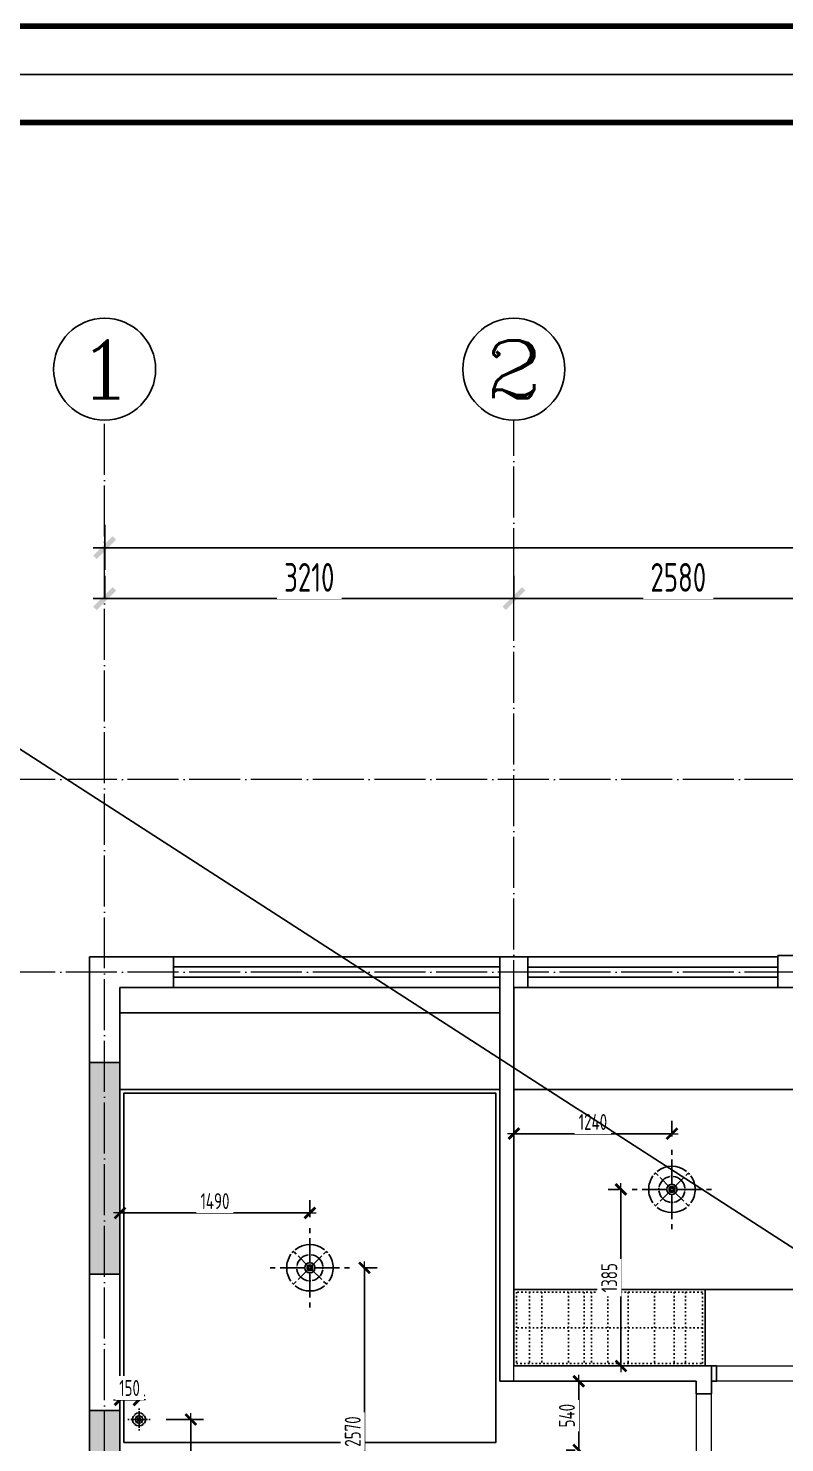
# Model space of a CAD drawing. Header units: inches. Extents: x 600 to 250244, y -404780 to 1000.
# Drawn here: x 98320 to 104254, y -393041 to -381943 of the extents above; entities that cross this region are included whole.
import ezdxf
from ezdxf.enums import TextEntityAlignment as Align

# ---------------------------------------------------------------- set-up
doc = ezdxf.new("R2010")
doc.units = ezdxf.units.IN
doc.header["$MEASUREMENT"] = 0
doc.linetypes.add('ACAD_ISO03W100', pattern=[30, 12, -18])
doc.linetypes.add('DOTE', pattern=[2.42, 2, -0.2, 0.02, -0.2])
for name, color, linetype in [('15开关布置图-YJ', 2, 'Continuous'), ('AXIS', 1, 'Continuous'), ('AXIS_TEXT', 7, 'Continuous'), ('A图框', 7, 'Continuous'), ('D-ARCHI', 250, 'Continuous'), ('EVH 立面填充', 8, 'Continuous'), ('IBS-003-建筑窗框', 3, 'Continuous'), ('IBS-182-原建筑非承重墙', 150, 'Continuous'), ('IBS-200-原建筑承重墙柱', 200, 'Continuous'), ('IBS-63-原建筑窗', 63, 'Continuous'), ('IDS-040-固定高家具', 40, 'Continuous'), ('IRC-2-天花灯具', 2, 'Continuous'), ('IRC-30-天花轮廓线', 30, 'Continuous'), ('外标注', 50, 'Continuous')]:
    doc.layers.add(name, color=color, linetype=linetype)
doc.layers.add('天棚材质标注', color=2, linetype='Continuous', lineweight=5)
doc.layers.add('门', color=65, linetype='Continuous', lineweight=13)
doc.styles.add('_TCH_AXIS', font='COMPLEX', dxfattribs={"bigfont": 'GBCBIG'})
doc.styles.add('COMPLEX', font='COMPLEX')
doc.styles.add('HBA-DIMT', font='ARCHS.SHX', dxfattribs={"width": 0.8})
doc.dimstyles.new('HBA_40', dxfattribs={"dimscale": 50, "dimtxt": 2.5, "dimasz": 0.1, "dimexe": 2, "dimexo": 2.5, "dimgap": 0.6, "dimtad": 1, "dimdec": 0, "dimrnd": 5, "dimzin": 0, "dimtxsty": 'HBA-DIMT', "dimblk": 'HBA_DIMENSION_TICK', "dimblk1": 'HBA_DIMENSION_TICK', "dimblk2": 'HBA_DIMENSION_TICK', "dimcen": 0.125, "dimclrd": 44, "dimclre": 44, "dimclrt": 2, "dimadec": 0, "dimazin": 0, "dimtfac": 1, "dimtdec": 0, "dimtix": 1, "dimtmove": 1, "dimatfit": 3, "dimldrblk": 'HBA_Leader_Dot', "dimfxl": 0, "dimtvp": 1, "dimtfill": 1, "dimtolj": 1, "dimtzin": 0, "dimarcsym": 0})

# ---------------------------------------------------------------- blocks, each defined once
blk = doc.blocks.new('gegeg')
at = {"layer": 'A图框'}
blk.add_lwpolyline([(162587, -39218), (162587, -60008), (133187, -60008), (133187, -39218)], close=True, dxfattribs=at)
at = {"layer": 'A图框', "const_width": 42}
blk.add_lwpolyline([(133537, -40125), (133537, -39568), (162237, -39568), (162237, -57908)], dxfattribs=at)
blk.add_lwpolyline([(133537, -58258), (162237, -58258), (162237, -59658), (133537, -59658)], close=True, dxfattribs=at)
blk = doc.blocks.new('HBA_DIMENSION_TICK')
at = {"color": 0, "linetype": 'ByBlock'}
for p, q in [((-10, 0), (0, 0)), ((0, 0), (10, 0))]:
    blk.add_line(p, q, dxfattribs=at)
at = {"color": 50, "linetype": 'ByBlock'}
blk.add_solid([(-10, -7), (-7, -10), (7, 10), (10, 7)], dxfattribs=at)
blk = doc.blocks.new('*D726')
at = {"layer": 'Defpoints', "color": 0, "transparency": 16777216}
for p in [(102129, -386418), (98919, -386642), (102129, -386642)]:
    blk.add_point(p, dxfattribs=at)
at = {"layer": '外标注', "color": 44, "lineweight": -2, "transparency": 16777216}
for p, q in [((98919, -386418), (98919, -386238)), ((102129, -386418), (102129, -386238)), ((98928, -386418), (102120, -386418))]:
    blk.add_line(p, q, dxfattribs=at)
at = {"layer": '外标注', "color": 44, "lineweight": -2, "transparency": 16777216, "xscale": 9, "yscale": 9, "zscale": 9, "rotation": 180}
blk.add_blockref('HBA_DIMENSION_TICK', (98919, -386418), dxfattribs=at)
at = {"layer": '外标注', "color": 44, "lineweight": -2, "transparency": 16777216, "xscale": 9, "yscale": 9, "zscale": 9}
blk.add_blockref('HBA_DIMENSION_TICK', (102129, -386418), dxfattribs=at)
at = {"layer": '外标注', "color": 2, "transparency": 16777216, "insert": (100524, -386251), "char_height": 225, "attachment_point": 5, "style": 'HBA-DIMT', "bg_fill": 3, "box_fill_scale": 1.25, "bg_fill_color": 256, "bg_fill_true_color": 13158600, "bg_fill_transparency": 0}
blk.add_mtext('\\A1;3210', dxfattribs=at)
blk = doc.blocks.new('HBA_Leader_Dot')
at = {"color": 0, "linetype": 'ByBlock'}
blk.add_line((-5, 0), (-10, 0), dxfattribs=at)
at = {"color": 0, "linetype": 'ByBlock', "const_width": 5}
blk.add_lwpolyline([(-2.5, 0, 1), (2.5, 0, 1)], format="xyb", close=True, dxfattribs=at)
blk = doc.blocks.new('*D727')
at = {"layer": 'Defpoints', "color": 0, "transparency": 16777216}
for p in [(104709, -386418), (102129, -386642), (104709, -386642)]:
    blk.add_point(p, dxfattribs=at)
at = {"layer": '外标注', "color": 44, "lineweight": -2, "transparency": 16777216}
for p, q in [((102129, -386418), (102129, -386238)), ((104709, -386418), (104709, -386238)), ((102138, -386418), (104700, -386418))]:
    blk.add_line(p, q, dxfattribs=at)
at = {"layer": '外标注', "color": 44, "lineweight": -2, "transparency": 16777216, "xscale": 9, "yscale": 9, "zscale": 9, "rotation": 180}
blk.add_blockref('HBA_DIMENSION_TICK', (102129, -386418), dxfattribs=at)
at = {"layer": '外标注', "color": 44, "lineweight": -2, "transparency": 16777216, "xscale": 9, "yscale": 9, "zscale": 9}
blk.add_blockref('HBA_DIMENSION_TICK', (104709, -386418), dxfattribs=at)
at = {"layer": '外标注', "color": 2, "transparency": 16777216, "insert": (103419, -386251), "char_height": 225, "attachment_point": 5, "style": 'HBA-DIMT', "bg_fill": 3, "box_fill_scale": 1.25, "bg_fill_color": 256, "bg_fill_true_color": 13158600, "bg_fill_transparency": 0}
blk.add_mtext('\\A1;2580', dxfattribs=at)
blk = doc.blocks.new('*D730')
at = {"layer": 'Defpoints', "color": 0, "transparency": 16777216}
for p in [(113619, -386018), (98919, -386418), (113619, -386418)]:
    blk.add_point(p, dxfattribs=at)
at = {"layer": '外标注', "color": 44, "lineweight": -2, "transparency": 16777216}
for p, q in [((98919, -386193), (98919, -385838)), ((113619, -386193), (113619, -385838)), ((98928, -386018), (113610, -386018))]:
    blk.add_line(p, q, dxfattribs=at)
at = {"layer": '外标注', "color": 44, "lineweight": -2, "transparency": 16777216, "xscale": 9, "yscale": 9, "zscale": 9, "rotation": 180}
blk.add_blockref('HBA_DIMENSION_TICK', (98919, -386018), dxfattribs=at)
at = {"layer": '外标注', "color": 44, "lineweight": -2, "transparency": 16777216, "xscale": 9, "yscale": 9, "zscale": 9}
blk.add_blockref('HBA_DIMENSION_TICK', (113619, -386018), dxfattribs=at)
at = {"layer": '外标注', "color": 2, "transparency": 16777216, "insert": (106269, -385851), "char_height": 225, "attachment_point": 5, "style": 'HBA-DIMT', "bg_fill": 3, "box_fill_scale": 1.25, "bg_fill_color": 256, "bg_fill_true_color": 13158600, "bg_fill_transparency": 0}
blk.add_mtext('\\A1;14700', dxfattribs=at)
blk = doc.blocks.new('_AXISO')
blk.add_circle((0, 0), 0.5)
at = {"layer": 'AXIS_TEXT', "style": 'COMPLEX', "width": 1.041667}
blk.add_attdef('A', text='', height=0.56, dxfattribs=at).set_placement((-0.25, -0.28), (0.25, -0.28), align=Align.FIT)
blk = doc.blocks.new('A$C677541E1')
at = {"linetype": 'Continuous'}
for p, q in [((611, 1221), (611, 1145)), ((611, 1145), (611, 1221)), ((611, 1069), (611, 689)), ((611, 689), (611, 1069)), ((368, 854), (398, 823)), ((398, 823), (368, 854)), ((428, 793), (580, 642)), ((580, 642), (428, 793)), ((642, 642), (793, 793)), ((793, 793), (642, 642)), ((823, 823), (854, 854)), ((854, 854), (823, 823)), ((0, 611), (76, 611)), ((76, 611), (0, 611)), ((153, 611), (532, 611)), ((532, 611), (153, 611)), ((428, 428), (580, 580)), ((580, 580), (428, 428)), ((611, 532), (611, 153)), ((611, 153), (611, 532)), ((642, 580), (793, 428)), ((793, 428), (642, 580)), ((689, 611), (1069, 611)), ((1069, 611), (689, 611)), ((1221, 611), (1145, 611)), ((1145, 611), (1221, 611)), ((368, 368), (398, 398)), ((398, 398), (368, 368)), ((823, 398), (854, 368)), ((854, 368), (823, 398)), ((611, 76), (611, 0)), ((611, 0), (611, 76))]:
    blk.add_line(p, q, dxfattribs=at)
at = {"linetype": 'Continuous', "extrusion": (0, 0, -1)}
for major_axis, start_param, end_param in [((-358, 0), 0.888621, 2.252972), ((-358, 1), -0.003333, 0.613772), ((349, 78), 4.06277, 4.162216), ((349, 78), 4.06277, 4.162216), ((78.3, 0), 0.000513, 6.283698), ((78.3, 1), 3.385592, 4.494095), ((-78.3, 1), 1.78909, 2.897593), ((-349, 78), 2.120969, 2.220415), ((-349, 78), 2.120969, 2.220415), ((358, 1), -0.613772, 0.003333), ((358, 1), 2.52782, 3.144925), ((-78.3, 1), -1.352502, -0.243999), ((-39.1, 0.4), 3.131185, 9.41437), ((39.1, 0.4), 3.382419, 4.490922), ((-39.1, 0.4), -1.349329, -0.240826), ((-39.1, 0.4), 1.792263, 2.900766), ((39.1, 0.4), 0.240826, 1.349329), ((78.3, 1), 0.243999, 1.352502), ((-358, 1), 3.13826, 3.755365), ((-349, 78), -1.020623, -0.921177), ((-349, 78), -1.020623, -0.921177), ((-358, 0), 4.030214, 5.394564), ((349, 78), 0.921177, 1.020623), ((349, 78), 0.921177, 1.020623)]:
    blk.add_ellipse((611, 611), major_axis=major_axis, ratio=1, start_param=start_param, end_param=end_param, dxfattribs=at)
at = {"linetype": 'Continuous'}
for major_axis, start_param, end_param in [((-144, 140), -0.014456, 0.602649), ((-141, 143), -0.608759, 0.008346), ((-32.1, 30.1), 3.109878, 9.393063), ((-31, 31.2), -1.336602, -0.228099), ((-146, 139), -0.825662, -0.726216), ((-146, 139), -0.825662, -0.726216), ((-143, 142), 4.028499, 5.392849), ((-171, 105), 0.467757, 0.567203), ((-171, 105), 0.467757, 0.567203), ((-143, 142), 0.886906, 2.251257), ((-32.1, 30.1), 0.2, 1.308503), ((-14.8, 16.2), 3.186593, 9.469778), ((-31, 31.2), 1.804991, 2.913494), ((-15.1, 16), 0.25847, 1.366973), ((-16.1, 15), -1.374959, -0.266456), ((-16.1, 15), 1.766633, 2.875136), ((-15.1, 16), 3.400063, 4.508566), ((-141, 143), 2.532833, 3.149938), ((-32.1, 30.1), 3.341592, 4.450095), ((-144, 140), 3.127137, 3.744242), ((-171, 105), 3.609349, 3.708795), ((-171, 105), 3.609349, 3.708795), ((-146, 139), 2.315931, 2.415377), ((-146, 139), 2.315931, 2.415377)]:
    blk.add_ellipse((611, 611), major_axis=major_axis, ratio=1, start_param=start_param, end_param=end_param, dxfattribs=at)
blk = doc.blocks.new('*D776')
at = {"layer": 'Defpoints', "color": 0, "transparency": 16777216}
for p in [(102129, -390616), (102129, -390762), (103369, -390762)]:
    blk.add_point(p, dxfattribs=at)
at = {"layer": '天棚材质标注', "color": 44, "lineweight": -2, "transparency": 16777216}
for p, q in [((102129, -390637), (102129, -390516)), ((103369, -390637), (103369, -390516)), ((103364, -390616), (102134, -390616))]:
    blk.add_line(p, q, dxfattribs=at)
at = {"layer": '天棚材质标注', "color": 44, "lineweight": -2, "transparency": 16777216, "xscale": 5, "yscale": 5, "zscale": 5, "rotation": 180}
blk.add_blockref('HBA_DIMENSION_TICK', (102129, -390616), dxfattribs=at)
at = {"layer": '天棚材质标注', "color": 44, "lineweight": -2, "transparency": 16777216, "xscale": 5, "yscale": 5, "zscale": 5}
blk.add_blockref('HBA_DIMENSION_TICK', (103369, -390616), dxfattribs=at)
at = {"layer": '天棚材质标注', "color": 2, "transparency": 16777216, "insert": (102749, -390524), "char_height": 125, "attachment_point": 5, "style": 'HBA-DIMT', "bg_fill": 3, "box_fill_scale": 1.25, "bg_fill_color": 256, "bg_fill_true_color": 13158600, "bg_fill_transparency": 0}
blk.add_mtext('\\A1;1240', dxfattribs=at)
blk = doc.blocks.new('*D777')
at = {"layer": 'Defpoints', "color": 0, "transparency": 16777216}
for p in [(103077, -391053), (102969, -392438), (103077, -392438)]:
    blk.add_point(p, dxfattribs=at)
at = {"layer": '天棚材质标注', "color": 44, "lineweight": -2, "transparency": 16777216}
for p, q in [((102952, -391053), (102869, -391053)), ((102969, -391058), (102969, -392433)), ((102952, -392438), (102869, -392438))]:
    blk.add_line(p, q, dxfattribs=at)
at = {"layer": '天棚材质标注', "color": 44, "lineweight": -2, "transparency": 16777216, "xscale": 5, "yscale": 5, "zscale": 5}
for p, rotation in [((102969, -391053), 90), ((102969, -392438), 270)]:
    blk.add_blockref('HBA_DIMENSION_TICK', p, dxfattribs=dict(at, rotation=rotation))
at = {"layer": '天棚材质标注', "color": 2, "transparency": 16777216, "insert": (102877, -391746), "char_height": 125, "attachment_point": 5, "rotation": 90, "style": 'HBA-DIMT', "bg_fill": 3, "box_fill_scale": 1.25, "bg_fill_color": 256, "bg_fill_true_color": 13158600, "bg_fill_transparency": 0}
blk.add_mtext('\\A1;1385', dxfattribs=at)
blk = doc.blocks.new('*D766')
at = {"layer": 'Defpoints', "color": 0, "transparency": 16777216}
for p in [(99039, -391238), (99039, -391396), (100529, -391396)]:
    blk.add_point(p, dxfattribs=at)
at = {"layer": '天棚材质标注', "color": 44, "lineweight": -2, "transparency": 16777216}
for p, q in [((99039, -391271), (99039, -391138)), ((100529, -391271), (100529, -391138)), ((100524, -391238), (99044, -391238))]:
    blk.add_line(p, q, dxfattribs=at)
at = {"layer": '天棚材质标注', "color": 44, "lineweight": -2, "transparency": 16777216, "xscale": 5, "yscale": 5, "zscale": 5, "rotation": 180}
blk.add_blockref('HBA_DIMENSION_TICK', (99039, -391238), dxfattribs=at)
at = {"layer": '天棚材质标注', "color": 44, "lineweight": -2, "transparency": 16777216, "xscale": 5, "yscale": 5, "zscale": 5}
blk.add_blockref('HBA_DIMENSION_TICK', (100529, -391238), dxfattribs=at)
at = {"layer": '天棚材质标注', "color": 2, "transparency": 16777216, "insert": (99784, -391145), "char_height": 125, "attachment_point": 5, "style": 'HBA-DIMT', "bg_fill": 3, "box_fill_scale": 1.25, "bg_fill_color": 256, "bg_fill_true_color": 13158600, "bg_fill_transparency": 0}
blk.add_mtext('\\A1;1490', dxfattribs=at)
blk = doc.blocks.new('*D767')
at = {"layer": 'Defpoints', "color": 0, "transparency": 16777216}
for p in [(100840, -391668), (100840, -394238), (100957, -394238)]:
    blk.add_point(p, dxfattribs=at)
at = {"layer": '天棚材质标注', "color": 44, "lineweight": -2, "transparency": 16777216}
for p, q in [((100957, -391673), (100957, -394233)), ((100965, -391668), (101057, -391668)), ((100965, -394238), (101057, -394238))]:
    blk.add_line(p, q, dxfattribs=at)
at = {"layer": '天棚材质标注', "color": 44, "lineweight": -2, "transparency": 16777216, "xscale": 5, "yscale": 5, "zscale": 5}
for p, rotation in [((100957, -391668), 90), ((100957, -394238), 270)]:
    blk.add_blockref('HBA_DIMENSION_TICK', p, dxfattribs=dict(at, rotation=rotation))
at = {"layer": '天棚材质标注', "color": 2, "transparency": 16777216, "insert": (100865, -392953), "char_height": 125, "attachment_point": 5, "rotation": 90, "style": 'HBA-DIMT', "bg_fill": 3, "box_fill_scale": 1.25, "bg_fill_color": 256, "bg_fill_true_color": 13158600, "bg_fill_transparency": 0}
blk.add_mtext('\\A1;2570', dxfattribs=at)
blk = doc.blocks.new('*D768')
at = {"layer": 'Defpoints', "color": 0, "transparency": 16777216}
for p in [(102638, -392558), (102734, -392558), (102734, -393098)]:
    blk.add_point(p, dxfattribs=at)
at = {"layer": '天棚材质标注', "color": 44, "lineweight": -2, "transparency": 16777216}
for p, q in [((102609, -392558), (102538, -392558)), ((102638, -393093), (102638, -392563)), ((102609, -393098), (102538, -393098))]:
    blk.add_line(p, q, dxfattribs=at)
at = {"layer": '天棚材质标注', "color": 44, "lineweight": -2, "transparency": 16777216, "xscale": 5, "yscale": 5, "zscale": 5}
for p, rotation in [((102638, -392558), 90), ((102638, -393098), 270)]:
    blk.add_blockref('HBA_DIMENSION_TICK', p, dxfattribs=dict(at, rotation=rotation))
at = {"layer": '天棚材质标注', "color": 2, "transparency": 16777216, "insert": (102545, -392828), "char_height": 125, "attachment_point": 5, "rotation": 90, "style": 'HBA-DIMT', "bg_fill": 3, "box_fill_scale": 1.25, "bg_fill_color": 256, "bg_fill_true_color": 13158600, "bg_fill_transparency": 0}
blk.add_mtext('\\A1;540', dxfattribs=at)
blk = doc.blocks.new('*D890')
at = {"layer": 'Defpoints', "color": 0, "transparency": 16777216}
for p in [(99039, -392782), (99188, -392782)]:
    blk.add_point(p, dxfattribs=at)
at = {"layer": '天棚材质标注', "color": 44, "lineweight": -2, "transparency": 16777216}
for p, q in [((99039, -392657), (99039, -392604)), ((99188, -392657), (99188, -392604)), ((99034, -392704), (99029, -392704)), ((99188, -392704), (99039, -392704)), ((99193, -392704), (99198, -392704))]:
    blk.add_line(p, q, dxfattribs=at)
at = {"layer": '天棚材质标注', "color": 44, "lineweight": -2, "transparency": 16777216, "xscale": 5, "yscale": 5, "zscale": 5}
blk.add_blockref('HBA_DIMENSION_TICK', (99039, -392704), dxfattribs=at)
at = {"layer": '天棚材质标注', "color": 44, "lineweight": -2, "transparency": 16777216, "xscale": 5, "yscale": 5, "zscale": 5, "rotation": 180}
blk.add_blockref('HBA_DIMENSION_TICK', (99188, -392704), dxfattribs=at)
at = {"layer": '天棚材质标注', "color": 2, "transparency": 16777216, "insert": (99114, -392611), "char_height": 125, "attachment_point": 5, "style": 'HBA-DIMT', "bg_fill": 3, "box_fill_scale": 1.25, "bg_fill_color": 256, "bg_fill_true_color": 13158600, "bg_fill_transparency": 0}
blk.add_mtext('\\A1;150', dxfattribs=at)
at = {"layer": 'Defpoints', "color": 0, "transparency": 16777216}
blk.add_point((99039, -392704), dxfattribs=at)
blk = doc.blocks.new('*D891')
at = {"layer": 'Defpoints', "color": 0, "transparency": 16777216}
for p in [(99276, -392858), (99326, -394238), (99595, -394238)]:
    blk.add_point(p, dxfattribs=at)
at = {"layer": '天棚材质标注', "color": 44, "lineweight": -2, "transparency": 16777216}
for p, q in [((99401, -392858), (99695, -392858)), ((99595, -392863), (99595, -394233)), ((99451, -394238), (99695, -394238))]:
    blk.add_line(p, q, dxfattribs=at)
at = {"layer": '天棚材质标注', "color": 44, "lineweight": -2, "transparency": 16777216, "xscale": 5, "yscale": 5, "zscale": 5}
for p, rotation in [((99595, -392858), 90), ((99595, -394238), 270)]:
    blk.add_blockref('HBA_DIMENSION_TICK', p, dxfattribs=dict(at, rotation=rotation))
at = {"layer": '天棚材质标注', "color": 2, "transparency": 16777216, "insert": (99503, -393548), "char_height": 125, "attachment_point": 5, "rotation": 90, "style": 'HBA-DIMT', "bg_fill": 3, "box_fill_scale": 1.25, "bg_fill_color": 256, "bg_fill_true_color": 13158600, "bg_fill_transparency": 0}
blk.add_mtext('\\A1;1380', dxfattribs=at)

msp = doc.modelspace()

# ---------------------------------------------------------------- hatches: boundary and pattern name
at = {"layer": 'EVH 立面填充'}
h = msp.add_hatch(color=256, dxfattribs=at)
h.dxf.hatch_style = 1
h.paths.add_polyline_path([(98798.7, -391718.1), (99038.7, -391718.1), (99038.7, -390058.1), (98798.7, -390058.1)])
h = msp.add_hatch(color=256, dxfattribs=at)
h.dxf.hatch_style = 1
h.paths.add_polyline_path([(99038.7, -394238.1), (99038.7, -392788.1), (98798.7, -392788.1), (98798.7, -394478.1), (99438.7, -394478.1), (99438.7, -394238.1)])

# ---------------------------------------------------------------- linework, layer by layer
at = {"layer": 'D-ARCHI', "color": 251, "linetype": 'DOTE', "lineweight": 5, "ltscale": 200}
for p, q in [((116438.7, -387837.8), (96111.4, -387837.8)), ((116438.7, -389348.1), (96098.7, -389348.1))]:
    msp.add_line(p, q, dxfattribs=at)
at = {"layer": 'IBS-003-建筑窗框', "color": 251, "ltscale": 10}
for p, q in [((99458.7, -389227.1), (102018.7, -389227.1)), ((102238.7, -389228.1), (104198.7, -389228.1)), ((99458.7, -389468.1), (102018.7, -389468.1)), ((102238.7, -389468.1), (104198.7, -389468.1))]:
    msp.add_line(p, q, dxfattribs=at)
at = {"layer": 'IBS-182-原建筑非承重墙'}
for p, q in [((99458.7, -389227.1), (98798.7, -389227.1)), ((98798.7, -390058.1), (98798.7, -389228.1)), ((99458.7, -389468.1), (99458.7, -389227.1)), ((102018.7, -389227.1), (102238.7, -389227.1)), ((102018.7, -392558.1), (102018.7, -389228.1)), ((102238.7, -389227.1), (102238.7, -389468.1)), ((104198.7, -389468.1), (104198.7, -389218.1)), ((104198.7, -389218.1), (104608.7, -389218.1)), ((99038.7, -390058.1), (99038.7, -389468.1)), ((99038.7, -389468.1), (99458.7, -389468.1)), ((102128.7, -392438.1), (102128.7, -389468.1)), ((102128.7, -389468.1), (102238.7, -389468.1)), ((104608.7, -389468.1), (104198.7, -389468.1)), ((99038.7, -390268.1), (102018.7, -390268.1)), ((104608.7, -390268.1), (102128.7, -390268.1)), ((98798.7, -392788.1), (98798.7, -391718.1)), ((99038.7, -392788.1), (99038.7, -391718.1)), ((103678.7, -392438.1), (102128.7, -392438.1)), ((103678.7, -392658.1), (103678.7, -392438.1)), ((103558.7, -392558.1), (102018.7, -392558.1)), ((103558.7, -392658.1), (103558.7, -392558.1)), ((103678.7, -392658.1), (103558.7, -392658.1))]:
    msp.add_line(p, q, dxfattribs=at)
msp.add_lwpolyline([(103678.7, -392438.1), (103718.7, -392438.1), (103718.7, -392558.1), (103678.7, -392558.1)], close=True, dxfattribs=at)
at = {"layer": 'IBS-200-原建筑承重墙柱', "ltscale": 0.02}
for p, q in [((98798.7, -390058.1), (99038.7, -390058.1)), ((98798.7, -391718.1), (98798.7, -390058.1)), ((99038.7, -390058.1), (99038.7, -391718.1)), ((98798.7, -391718.1), (99038.7, -391718.1)), ((99038.7, -392788.1), (98798.7, -392788.1)), ((98798.7, -392788.1), (98798.7, -394478.1)), ((99038.7, -392788.1), (99038.7, -394238.1))]:
    msp.add_line(p, q, dxfattribs=at)
at = {"layer": 'IBS-63-原建筑窗'}
for p, q in [((99458.7, -389307.1), (102018.7, -389307.1)), ((102238.7, -389308.1), (104198.7, -389308.1)), ((99458.7, -389388.1), (102018.7, -389388.1)), ((102238.7, -389388.1), (104198.7, -389388.1))]:
    msp.add_line(p, q, dxfattribs=at)
at = {"layer": 'IDS-040-固定高家具'}
for p, q in [((103628.7, -391838.1), (102128.7, -391838.1)), ((103628.7, -392438.1), (103628.7, -391838.1))]:
    msp.add_line(p, q, dxfattribs=at)
at = {"layer": 'IDS-040-固定高家具', "linetype": 'ACAD_ISO03W100'}
for p, q in [((102252.1, -391858.1), (102252.1, -392418.1)), ((102347.1, -391858.1), (102347.1, -392418.1)), ((102557.4, -391858.1), (102557.4, -392418.1)), ((102681.2, -391858.1), (102681.2, -392418.1)), ((102738.8, -391858.1), (102738.8, -392418.1)), ((102865.5, -391858.1), (102865.5, -392418.1)), ((103026.8, -391858.1), (103026.8, -392418.1)), ((103231.3, -391858.1), (103231.3, -392418.1)), ((103386.8, -391858.1), (103386.8, -392418.1)), ((103476.1, -391858.1), (103476.1, -392418.1)), ((103608.7, -392138.1), (102148.7, -392138.1))]:
    msp.add_line(p, q, dxfattribs=at)
msp.add_lwpolyline([(102148.7, -392418.1), (103608.7, -392418.1), (103608.7, -391858.1), (102148.7, -391858.1)], close=True, dxfattribs=at)
at = {"layer": 'IRC-30-天花轮廓线'}
for p, q in [((99038.7, -389668.1), (102018.7, -389668.1)), ((103628.7, -391838.1), (104608.7, -391838.1))]:
    msp.add_line(p, q, dxfattribs=at)
msp.add_lwpolyline([(99068.7, -393038.1), (101988.7, -393038.1), (101988.7, -390298.1), (99068.7, -390298.1)], close=True, dxfattribs=at)
at = {"layer": '门', "color": 8, "lineweight": 5}
for points in [[(103718.7, -392438.1), (104558.7, -392438.1), (104558.7, -392558.1), (103718.7, -392558.1)], [(103558.4, -393538.1), (103678.7, -393538.1), (103678.7, -392658.1), (103558.4, -392658.1)]]:
    msp.add_lwpolyline(points, close=True, dxfattribs=at)

# ---------------------------------------------------------------- block references
at = {"layer": '15开关布置图-YJ', "color": 2, "xscale": 1.081091401797356, "yscale": 1.081091401797356, "zscale": 1.081091401797356}
msp.add_blockref('gegeg', (-52664.3, -317430), dxfattribs=at)
at = {"layer": 'AXIS'}
ref = msp.add_blockref('_AXISO', (98918.7, -384617.8), dxfattribs=dict(at, xscale=800, yscale=800, zscale=800))
ref.add_attrib('A', '1', dxfattribs={"layer": 'AXIS_TEXT', "height": 452.5, "style": '_TCH_AXIS', "width": 2.333333}).set_placement((98692.4, -384844.1), (99144.9, -384844.1), align=Align.FIT)
ref = msp.add_blockref('_AXISO', (102128.7, -384617.8), dxfattribs=dict(at, xscale=800, yscale=800, zscale=800))
ref.add_attrib('A', '2', dxfattribs={"layer": 'AXIS_TEXT', "height": 452.5, "style": '_TCH_AXIS', "width": 1.5}).set_placement((101902.4, -384844.1), (102354.9, -384844.1), align=Align.FIT)
at = {"layer": 'IRC-2-天花灯具'}
for p, xscale, yscale, zscale in [((103057.8, -391364), 0.509157656016598, 0.509157656016598, 0.509157656016598), ((100217.8, -391979), 0.509157656016598, 0.509157656016598, 0.509157656016598), ((99101.2, -392945.3), 0.1428627588945533, 0.1428627588945533, 0.1428627588945533)]:
    msp.add_blockref('A$C677541E1', p, dxfattribs=dict(at, xscale=xscale, yscale=yscale, zscale=zscale))

# ---------------------------------------------------------------- dimensions: what is measured, and where the dimension line sits
at = {"layer": '外标注'}
dim = msp.add_linear_dim(base=(102128.7, -386417.8), p1=(98918.7, -386642.4), p2=(102128.7, -386642.4), dimstyle='HBA_40', override={"dimscale": 90, "dimfxl": 200, "dimfxlon": 1}, dxfattribs=at)
dim.commit()
dim.dimension.update_dxf_attribs({"geometry": '*D726', "text_midpoint": (100523.7, -386251.3)})

# ---------------------------------------------------------------- next in the draw order: dimensions: what is measured, and where the dimension line sits
dim = msp.add_linear_dim(base=(104708.7, -386417.8), p1=(102128.7, -386642.4), p2=(104708.7, -386642.4), dimstyle='HBA_40', override={"dimscale": 90, "dimfxl": 200, "dimfxlon": 1}, dxfattribs=at)
dim.commit()
dim.dimension.update_dxf_attribs({"geometry": '*D727', "text_midpoint": (103418.7, -386251.3)})

# ---------------------------------------------------------------- next in the draw order: dimensions: what is measured, and where the dimension line sits
dim = msp.add_linear_dim(base=(113618.7, -386017.8), p1=(98918.7, -386417.8), p2=(113618.7, -386417.8), dimstyle='HBA_40', override={"dimscale": 90, "dimfxl": 200, "dimfxlon": 1}, dxfattribs=at)
dim.commit()
dim.dimension.update_dxf_attribs({"geometry": '*D730', "text_midpoint": (106268.7, -385851.3)})

# ---------------------------------------------------------------- next in the draw order: linework, layer by layer
at = {"layer": 'D-ARCHI', "color": 251, "linetype": 'DOTE', "lineweight": 5, "ltscale": 200}
for p, q in [((98918.7, -399966.4), (98918.7, -385017.8)), ((102128.7, -392558.1), (102128.7, -385017.8))]:
    msp.add_line(p, q, dxfattribs=at)

# ---------------------------------------------------------------- next in the draw order: block references
at = {"layer": '15开关布置图-YJ', "color": 2, "xscale": 1.081091401797356, "yscale": 1.081091401797356, "zscale": 1.081091401797356}
msp.add_blockref('gegeg', (-52664.3, -339905.9), dxfattribs=at)

# ---------------------------------------------------------------- next in the draw order: dimensions: what is measured, and where the dimension line sits
at = {"layer": '天棚材质标注', "color": 6}
for base, p1, p2, picture, middle in [((102128.7, -390616.5), (103368.7, -390761.6), (102128.7, -390761.6), '*D776', (102748.7, -390524)), ((99038.7, -392703.6), (99188.5, -392781.7), (99038.7, -392781.7), '*D890', (99113.6, -392611.1))]:
    dim = msp.add_linear_dim(base=base, p1=p1, p2=p2, dimstyle='HBA_40', dxfattribs=at)
    dim.commit()
    dim.dimension.update_dxf_attribs({"geometry": picture, "text_midpoint": middle})
dim = msp.add_linear_dim(base=(102969.2, -392438.1), p1=(103077.2, -391053.1), p2=(103077.2, -392438.1), angle=90, dimstyle='HBA_40', dxfattribs=at)
dim.commit()
dim.dimension.update_dxf_attribs({"geometry": '*D777', "text_midpoint": (102876.7, -391745.6)})

# ---------------------------------------------------------------- next in the draw order: dimensions: what is measured, and where the dimension line sits
for base, p1, p2, picture, middle in [((102637.9, -392558.1), (102733.5, -393098.1), (102733.5, -392558.1), '*D768', (102545.4, -392828.1)), ((99595.3, -394238.1), (99275.7, -392858.1), (99326, -394238.1), '*D891', (99502.8, -393548.1))]:
    dim = msp.add_linear_dim(base=base, p1=p1, p2=p2, angle=90, dimstyle='HBA_40', dxfattribs=at)
    dim.commit()
    dim.dimension.update_dxf_attribs({"geometry": picture, "text_midpoint": middle})

# ---------------------------------------------------------------- next in the draw order: leaders
msp.add_leader([(104828.7, -391842.1), (95939.3, -386103.4), (92259.3, -386103.4)], dimstyle='HBA_40', override={"dimgap": 0.6, "dimtad": 0}, dxfattribs=at)

# ---------------------------------------------------------------- next in the draw order: dimensions: what is measured, and where the dimension line sits
dim = msp.add_linear_dim(base=(99038.7, -391237.9), p1=(100528.7, -391396), p2=(99038.7, -391396), dimstyle='HBA_40', dxfattribs=at)
dim.commit()
dim.dimension.update_dxf_attribs({"geometry": '*D766', "text_midpoint": (99783.7, -391145.4)})
dim = msp.add_linear_dim(base=(100957.3, -394238.1), p1=(100839.6, -391668.1), p2=(100839.6, -394238.1), angle=90, dimstyle='HBA_40', dxfattribs=at)
dim.commit()
dim.dimension.update_dxf_attribs({"geometry": '*D767', "text_midpoint": (100864.8, -392953.1)})

doc.saveas('drawing.dxf')
